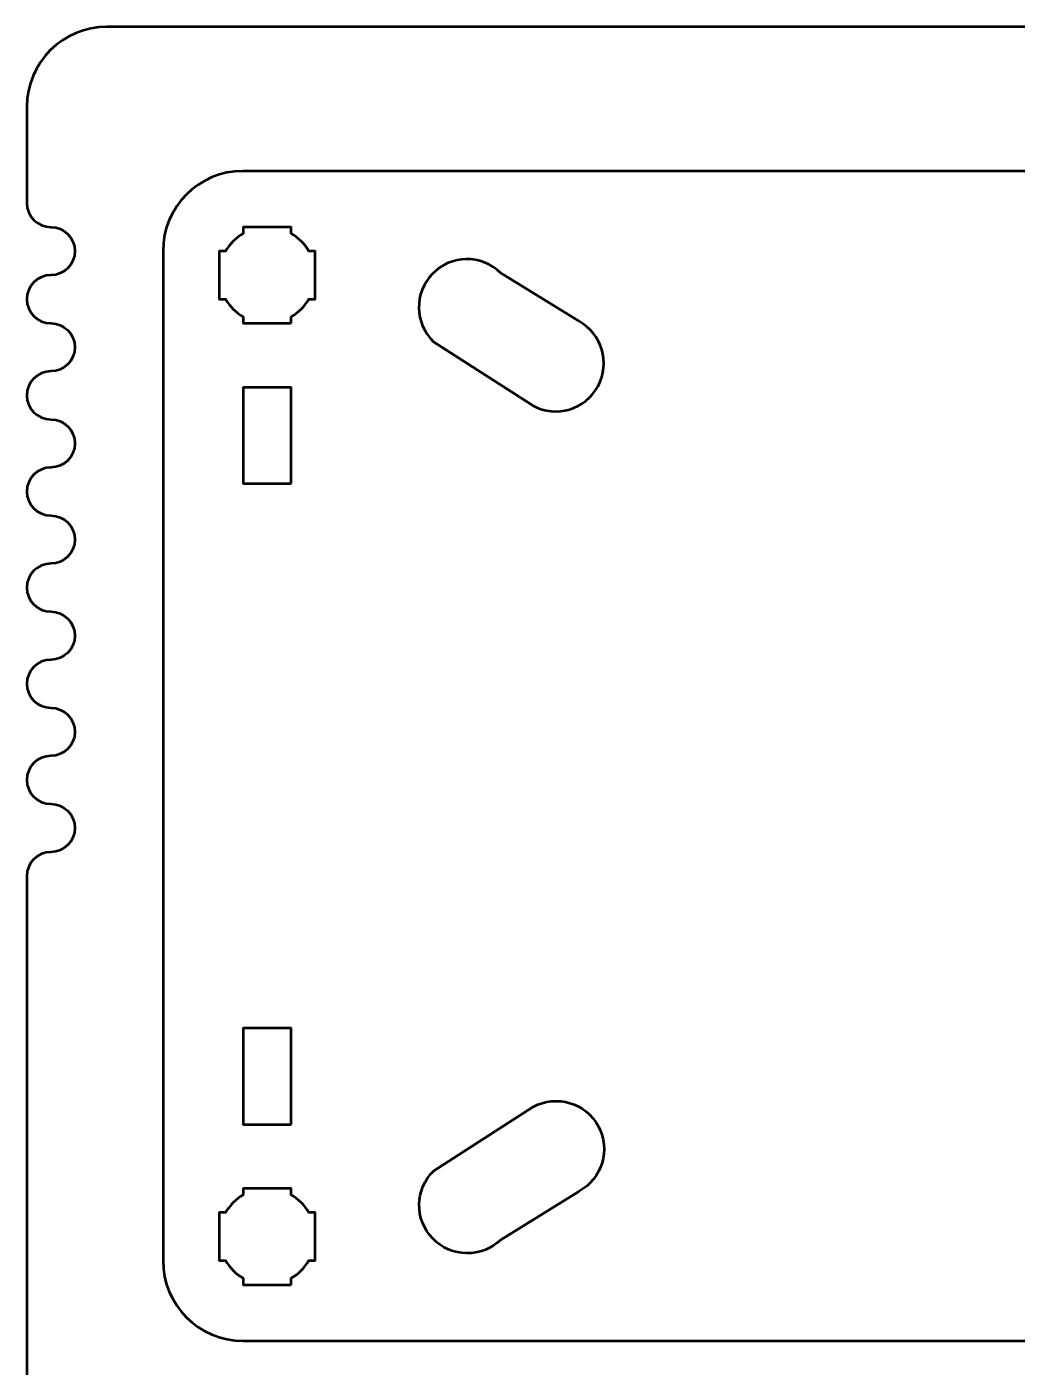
# Model space of a CAD drawing. Header units: centimetres. Extents: x -21 to 0, y -29.7 to 0.
# Drawn here: x -21 to -14.82, y -8.36 to 0 of the extents above; entities that cross this region are included whole.
import ezdxf

# ---------------------------------------------------------------- set-up
doc = ezdxf.new("R2010")
doc.units = ezdxf.units.CM
doc.header["$MEASUREMENT"] = 0
doc.layers.add('Layer 1', color=7, linetype='Continuous')

msp = doc.modelspace()

# ---------------------------------------------------------------- linework, layer by layer
at = {"layer": 'Layer 1', "color": 1, "lineweight": 53}
msp.add_open_spline([(-21.00003, -29.19995), (-21.00003, -29.19995), (-21.00003, -5.29992), (-21.00003, -5.29992), (-21.00003, -5.29992), (-21.00003, -5.21709), (-20.93286, -5.14992), (-20.85003, -5.14992), (-20.85003, -5.14992), (-20.7672, -5.14992), (-20.70003, -5.08275), (-20.70003, -4.99992), (-20.70003, -4.99992), (-20.70003, -4.91709), (-20.7672, -4.84992), (-20.85003, -4.84992), (-20.85003, -4.84992), (-20.93286, -4.84992), (-21.00003, -4.78275), (-21.00003, -4.69992), (-21.00003, -4.69992), (-21.00003, -4.61709), (-20.93286, -4.54992), (-20.85003, -4.54992), (-20.85003, -4.54992), (-20.7672, -4.54992), (-20.70003, -4.48275), (-20.70003, -4.39992), (-20.70003, -4.39992), (-20.70003, -4.31709), (-20.7672, -4.24992), (-20.85003, -4.24992), (-20.85003, -4.24992), (-20.93286, -4.24992), (-21.00003, -4.18275), (-21.00003, -4.09992), (-21.00003, -4.09992), (-21.00003, -4.01709), (-20.93286, -3.94992), (-20.85003, -3.94992), (-20.85003, -3.94992), (-20.7672, -3.94992), (-20.70003, -3.88275), (-20.70003, -3.79992), (-20.70003, -3.79992), (-20.70003, -3.71709), (-20.7672, -3.64992), (-20.85003, -3.64992), (-20.85003, -3.64992), (-20.93286, -3.64992), (-21.00003, -3.58275), (-21.00003, -3.49992), (-21.00003, -3.49992), (-21.00003, -3.41709), (-20.93286, -3.34992), (-20.85003, -3.34992), (-20.85003, -3.34992), (-20.7672, -3.34992), (-20.70003, -3.28275), (-20.70003, -3.19992), (-20.70003, -3.19992), (-20.70003, -3.11709), (-20.7672, -3.04992), (-20.85003, -3.04992), (-20.85003, -3.04992), (-20.93286, -3.04992), (-21.00003, -2.98275), (-21.00003, -2.89992), (-21.00003, -2.89992), (-21.00003, -2.81709), (-20.93286, -2.74992), (-20.85003, -2.74992), (-20.85003, -2.74992), (-20.7672, -2.74992), (-20.70003, -2.68275), (-20.70003, -2.59992), (-20.70003, -2.59992), (-20.70003, -2.51709), (-20.7672, -2.44992), (-20.85003, -2.44992), (-20.85003, -2.44992), (-20.93286, -2.44992), (-21.00003, -2.38275), (-21.00003, -2.29992), (-21.00003, -2.29992), (-21.00003, -2.21709), (-20.93286, -2.14992), (-20.85003, -2.14992), (-20.85003, -2.14992), (-20.7672, -2.14992), (-20.70003, -2.08275), (-20.70003, -1.99992), (-20.70003, -1.99992), (-20.70003, -1.91709), (-20.7672, -1.84992), (-20.85003, -1.84992), (-20.85003, -1.84992), (-20.93286, -1.84992), (-21.00003, -1.78275), (-21.00003, -1.69992), (-21.00003, -1.69992), (-21.00003, -1.61709), (-20.93286, -1.54992), (-20.85003, -1.54992), (-20.85003, -1.54992), (-20.7672, -1.54992), (-20.70003, -1.48275), (-20.70003, -1.39992), (-20.70003, -1.39992), (-20.70003, -1.31709), (-20.7672, -1.24992), (-20.85003, -1.24992), (-20.85003, -1.24992), (-20.93286, -1.24992), (-21.00003, -1.18275), (-21.00003, -1.09992), (-21.00003, -1.09992), (-21.00003, -1.09992), (-21.00003, -0.49992), (-21.00003, -0.49992), (-21.00003, -0.49992), (-21.00003, -0.22295), (-20.77694, 0.00004), (-20.49994, 0.00004), (-20.49994, 0.00004), (-20.49994, 0.00004), (-0.50008, 0.00004), (-0.50008, 0.00004), (-0.50008, 0.00004), (-0.22294, 0.00004), (0.00002, -0.22295), (0.00002, -0.49992), (0.00002, -0.49992), (0.00002, -0.49992), (0.00002, -29.19995), (0.00002, -29.19995), (0.00002, -29.19995), (0.00002, -29.47695), (-0.22294, -29.70004), (-0.50008, -29.70004), (-0.50008, -29.70004), (-0.50008, -29.70004), (-20.49994, -29.70004), (-20.49994, -29.70004), (-20.49994, -29.70004), (-20.77694, -29.70004), (-21.00003, -29.47695), (-21.00003, -29.19995)], degree=3, knots=[0, 0, 0, 0, 0.027027, 0.027027, 0.027027, 0.027027, 0.0540541, 0.0540541, 0.0540541, 0.0540541, 0.0810811, 0.0810811, 0.0810811, 0.0810811, 0.1081081, 0.1081081, 0.1081081, 0.1081081, 0.1351351, 0.1351351, 0.1351351, 0.1351351, 0.1621622, 0.1621622, 0.1621622, 0.1621622, 0.1891892, 0.1891892, 0.1891892, 0.1891892, 0.2162162, 0.2162162, 0.2162162, 0.2162162, 0.2432432, 0.2432432, 0.2432432, 0.2432432, 0.2702703, 0.2702703, 0.2702703, 0.2702703, 0.2972973, 0.2972973, 0.2972973, 0.2972973, 0.3243243, 0.3243243, 0.3243243, 0.3243243, 0.3513514, 0.3513514, 0.3513514, 0.3513514, 0.3783784, 0.3783784, 0.3783784, 0.3783784, 0.4054054, 0.4054054, 0.4054054, 0.4054054, 0.4324324, 0.4324324, 0.4324324, 0.4324324, 0.4594595, 0.4594595, 0.4594595, 0.4594595, 0.4864865, 0.4864865, 0.4864865, 0.4864865, 0.5135135, 0.5135135, 0.5135135, 0.5135135, 0.5405405, 0.5405405, 0.5405405, 0.5405405, 0.5675676, 0.5675676, 0.5675676, 0.5675676, 0.5945946, 0.5945946, 0.5945946, 0.5945946, 0.6216216, 0.6216216, 0.6216216, 0.6216216, 0.6486486, 0.6486486, 0.6486486, 0.6486486, 0.6756757, 0.6756757, 0.6756757, 0.6756757, 0.7027027, 0.7027027, 0.7027027, 0.7027027, 0.7297297, 0.7297297, 0.7297297, 0.7297297, 0.7567568, 0.7567568, 0.7567568, 0.7567568, 0.7837838, 0.7837838, 0.7837838, 0.7837838, 0.8108108, 0.8108108, 0.8108108, 0.8108108, 0.8378378, 0.8378378, 0.8378378, 0.8378378, 0.8648649, 0.8648649, 0.8648649, 0.8648649, 0.8918919, 0.8918919, 0.8918919, 0.8918919, 0.9189189, 0.9189189, 0.9189189, 0.9189189, 0.9459459, 0.9459459, 0.9459459, 0.9459459, 0.972973, 0.972973, 0.972973, 0.972973, 1, 1, 1, 1], dxfattribs=at)
at = {"layer": 'Layer 1', "color": 3, "lineweight": 53}
msp.add_open_spline([(-17.44996, -8.20001), (-17.44996, -8.20001), (-19.65006, -8.20001), (-19.65006, -8.20001), (-19.65006, -8.20001), (-19.92705, -8.20001), (-20.15001, -7.97692), (-20.15001, -7.69992), (-20.15001, -7.69992), (-20.15001, -7.69992), (-20.15001, -1.39995), (-20.15001, -1.39995), (-20.15001, -1.39995), (-20.15001, -1.12298), (-19.92705, -0.89999), (-19.65006, -0.89999), (-19.65006, -0.89999), (-19.65006, -0.89999), (-9.35009, -0.89999), (-9.35009, -0.89999), (-9.35009, -0.89999), (-9.07309, -0.89999), (-8.84999, -1.12298), (-8.84999, -1.39995), (-8.84999, -1.39995), (-8.84999, -1.39995), (-8.84999, -1.44998), (-8.84999, -1.44998), (-8.84999, -1.44998), (-8.84999, -1.44998), (-9.35366, -1.44998), (-9.35366, -1.44998), (-9.35366, -1.44998), (-9.51931, -1.44998), (-9.65366, -1.58433), (-9.65366, -1.74999), (-9.65366, -1.74999), (-9.65366, -1.91564), (-9.51931, -2.04998), (-9.35366, -2.04998), (-9.35366, -2.04998), (-9.35366, -2.04998), (-8.84999, -2.04998), (-8.84999, -2.04998), (-8.84999, -2.04998), (-8.84999, -2.04998), (-8.84999, -7.05002), (-8.84999, -7.05002), (-8.84999, -7.05002), (-8.84999, -7.05002), (-9.34618, -7.05002), (-9.34618, -7.05002), (-9.34618, -7.05002), (-9.51183, -7.05002), (-9.64618, -7.18437), (-9.64618, -7.35003), (-9.64618, -7.35003), (-9.64618, -7.51568), (-9.51183, -7.65002), (-9.34618, -7.65002), (-9.34618, -7.65002), (-9.34618, -7.65002), (-8.84999, -7.65002), (-8.84999, -7.65002), (-8.84999, -7.65002), (-8.84999, -7.65002), (-8.84999, -7.69992), (-8.84999, -7.69992), (-8.84999, -7.69992), (-8.84999, -7.97692), (-9.07309, -8.20001), (-9.35009, -8.20001), (-9.35009, -8.20001), (-9.35009, -8.20001), (-16.04996, -8.20001), (-16.04996, -8.20001), (-16.04996, -8.20001), (-16.04996, -8.20001), (-17.44996, -8.20001), (-17.44996, -8.20001)], degree=3, knots=[0, 0, 0, 0, 0.05, 0.05, 0.05, 0.05, 0.1, 0.1, 0.1, 0.1, 0.15, 0.15, 0.15, 0.15, 0.2, 0.2, 0.2, 0.2, 0.25, 0.25, 0.25, 0.25, 0.3, 0.3, 0.3, 0.3, 0.35, 0.35, 0.35, 0.35, 0.4, 0.4, 0.4, 0.4, 0.45, 0.45, 0.45, 0.45, 0.5, 0.5, 0.5, 0.5, 0.55, 0.55, 0.55, 0.55, 0.6, 0.6, 0.6, 0.6, 0.65, 0.65, 0.65, 0.65, 0.7, 0.7, 0.7, 0.7, 0.75, 0.75, 0.75, 0.75, 0.8, 0.8, 0.8, 0.8, 0.85, 0.85, 0.85, 0.85, 0.9, 0.9, 0.9, 0.9, 0.95, 0.95, 0.95, 0.95, 1, 1, 1, 1], dxfattribs=at)
at = {"layer": 'Layer 1', "lineweight": 53}
for points, knots in [([(-19.34999, -1.85003), (-19.34999, -1.85003), (-19.65, -1.85003), (-19.65, -1.85003), (-19.65, -1.85003), (-19.65, -1.85003), (-19.65, -1.80987), (-19.65, -1.80987), (-19.65, -1.80987), (-19.69552, -1.78353), (-19.73347, -1.74556), (-19.75982, -1.70004), (-19.75982, -1.70004), (-19.75982, -1.70004), (-19.8, -1.70004), (-19.8, -1.70004), (-19.8, -1.70004), (-19.8, -1.70004), (-19.8, -1.40003), (-19.8, -1.40003), (-19.8, -1.40003), (-19.8, -1.40003), (-19.75986, -1.40003), (-19.75986, -1.40003), (-19.75986, -1.40003), (-19.73351, -1.35447), (-19.69555, -1.31649), (-19.65, -1.29015), (-19.65, -1.29015), (-19.65, -1.29015), (-19.65, -1.25002), (-19.65, -1.25002), (-19.65, -1.25002), (-19.65, -1.25002), (-19.50003, -1.25002), (-19.50003, -1.25002), (-19.50003, -1.25002), (-19.50003, -1.25002), (-19.34999, -1.25002), (-19.34999, -1.25002), (-19.34999, -1.25002), (-19.34999, -1.25002), (-19.34999, -1.29017), (-19.34999, -1.29017), (-19.34999, -1.29017), (-19.30446, -1.31651), (-19.26649, -1.35449), (-19.24014, -1.40003), (-19.24014, -1.40003), (-19.24014, -1.40003), (-19.19999, -1.40003), (-19.19999, -1.40003), (-19.19999, -1.40003), (-19.19999, -1.40003), (-19.19999, -1.70004), (-19.19999, -1.70004), (-19.19999, -1.70004), (-19.19999, -1.70004), (-19.24018, -1.70004), (-19.24018, -1.70004), (-19.24018, -1.70004), (-19.26652, -1.74555), (-19.30448, -1.7835), (-19.34999, -1.80984), (-19.34999, -1.80984), (-19.34999, -1.80984), (-19.34999, -1.85003), (-19.34999, -1.85003)], [0, 0, 0, 0, 0.0588235, 0.0588235, 0.0588235, 0.0588235, 0.1176471, 0.1176471, 0.1176471, 0.1176471, 0.1764706, 0.1764706, 0.1764706, 0.1764706, 0.2352941, 0.2352941, 0.2352941, 0.2352941, 0.2941176, 0.2941176, 0.2941176, 0.2941176, 0.3529412, 0.3529412, 0.3529412, 0.3529412, 0.4117647, 0.4117647, 0.4117647, 0.4117647, 0.4705882, 0.4705882, 0.4705882, 0.4705882, 0.5294118, 0.5294118, 0.5294118, 0.5294118, 0.5882353, 0.5882353, 0.5882353, 0.5882353, 0.6470588, 0.6470588, 0.6470588, 0.6470588, 0.7058824, 0.7058824, 0.7058824, 0.7058824, 0.7647059, 0.7647059, 0.7647059, 0.7647059, 0.8235294, 0.8235294, 0.8235294, 0.8235294, 0.8823529, 0.8823529, 0.8823529, 0.8823529, 0.9411765, 0.9411765, 0.9411765, 0.9411765, 1, 1, 1, 1]), ([(-17.55803, -1.83572), (-17.4121, -1.91411), (-17.35732, -2.09603), (-17.43572, -2.24197), (-17.43572, -2.24197), (-17.51411, -2.3879), (-17.69603, -2.44268), (-17.84197, -2.36428), (-17.84197, -2.36428), (-17.84197, -2.36428), (-18.46256, -1.96534), (-18.46256, -1.96534), (-18.46256, -1.96534), (-18.58147, -1.85), (-18.58438, -1.66002), (-18.46905, -1.54111), (-18.46905, -1.54111), (-18.35371, -1.4222), (-18.16374, -1.4193), (-18.04483, -1.53464), (-18.04483, -1.53464), (-18.04483, -1.53464), (-17.55803, -1.83572), (-17.55803, -1.83572)], [0, 0, 0, 0, 0.1666667, 0.1666667, 0.1666667, 0.1666667, 0.3333333, 0.3333333, 0.3333333, 0.3333333, 0.5, 0.5, 0.5, 0.5, 0.6666667, 0.6666667, 0.6666667, 0.6666667, 0.8333333, 0.8333333, 0.8333333, 0.8333333, 1, 1, 1, 1]), ([(-19.35009, -2.84994), (-19.35009, -2.84994), (-19.6501, -2.84994), (-19.6501, -2.84994), (-19.6501, -2.84994), (-19.6501, -2.84994), (-19.6501, -2.24993), (-19.6501, -2.24993), (-19.6501, -2.24993), (-19.6501, -2.24993), (-19.35009, -2.24993), (-19.35009, -2.24993), (-19.35009, -2.24993), (-19.35009, -2.24993), (-19.35009, -2.84994), (-19.35009, -2.84994)], [0, 0, 0, 0, 0.25, 0.25, 0.25, 0.25, 0.5, 0.5, 0.5, 0.5, 0.75, 0.75, 0.75, 0.75, 1, 1, 1, 1]), ([(-19.35009, -6.84997), (-19.35009, -6.84997), (-19.6501, -6.84997), (-19.6501, -6.84997), (-19.6501, -6.84997), (-19.6501, -6.84997), (-19.6501, -6.24996), (-19.6501, -6.24996), (-19.6501, -6.24996), (-19.6501, -6.24996), (-19.35009, -6.24996), (-19.35009, -6.24996), (-19.35009, -6.24996), (-19.35009, -6.24996), (-19.35009, -6.84997), (-19.35009, -6.84997)], [0, 0, 0, 0, 0.25, 0.25, 0.25, 0.25, 0.5, 0.5, 0.5, 0.5, 0.75, 0.75, 0.75, 0.75, 1, 1, 1, 1]), ([(-17.55591, -7.26819), (-17.40998, -7.1898), (-17.3552, -7.00788), (-17.4336, -6.86194), (-17.4336, -6.86194), (-17.51199, -6.71601), (-17.69391, -6.66123), (-17.83985, -6.73963), (-17.83985, -6.73963), (-17.83985, -6.73963), (-18.46044, -7.13857), (-18.46044, -7.13857), (-18.46044, -7.13857), (-18.57935, -7.25391), (-18.58226, -7.44389), (-18.46693, -7.5628), (-18.46693, -7.5628), (-18.35159, -7.68171), (-18.16162, -7.68461), (-18.04271, -7.56927), (-18.04271, -7.56927), (-18.04271, -7.56927), (-17.55591, -7.26819), (-17.55591, -7.26819)], [0, 0, 0, 0, 0.1666667, 0.1666667, 0.1666667, 0.1666667, 0.3333333, 0.3333333, 0.3333333, 0.3333333, 0.5, 0.5, 0.5, 0.5, 0.6666667, 0.6666667, 0.6666667, 0.6666667, 0.8333333, 0.8333333, 0.8333333, 0.8333333, 1, 1, 1, 1]), ([(-19.34999, -7.85003), (-19.34999, -7.85003), (-19.65, -7.85003), (-19.65, -7.85003), (-19.65, -7.85003), (-19.65, -7.85003), (-19.65, -7.80987), (-19.65, -7.80987), (-19.65, -7.80987), (-19.69552, -7.78353), (-19.73347, -7.74556), (-19.75982, -7.70004), (-19.75982, -7.70004), (-19.75982, -7.70004), (-19.8, -7.70004), (-19.8, -7.70004), (-19.8, -7.70004), (-19.8, -7.70004), (-19.8, -7.40003), (-19.8, -7.40003), (-19.8, -7.40003), (-19.8, -7.40003), (-19.75986, -7.40003), (-19.75986, -7.40003), (-19.75986, -7.40003), (-19.73351, -7.35447), (-19.69555, -7.31649), (-19.65, -7.29015), (-19.65, -7.29015), (-19.65, -7.29015), (-19.65, -7.25002), (-19.65, -7.25002), (-19.65, -7.25002), (-19.65, -7.25002), (-19.50003, -7.25002), (-19.50003, -7.25002), (-19.50003, -7.25002), (-19.50003, -7.25002), (-19.34999, -7.25002), (-19.34999, -7.25002), (-19.34999, -7.25002), (-19.34999, -7.25002), (-19.34999, -7.29017), (-19.34999, -7.29017), (-19.34999, -7.29017), (-19.30446, -7.31651), (-19.26649, -7.35449), (-19.24014, -7.40003), (-19.24014, -7.40003), (-19.24014, -7.40003), (-19.19999, -7.40003), (-19.19999, -7.40003), (-19.19999, -7.40003), (-19.19999, -7.40003), (-19.19999, -7.70004), (-19.19999, -7.70004), (-19.19999, -7.70004), (-19.19999, -7.70004), (-19.24018, -7.70004), (-19.24018, -7.70004), (-19.24018, -7.70004), (-19.26652, -7.74555), (-19.30448, -7.7835), (-19.34999, -7.80984), (-19.34999, -7.80984), (-19.34999, -7.80984), (-19.34999, -7.85003), (-19.34999, -7.85003)], [0, 0, 0, 0, 0.0588235, 0.0588235, 0.0588235, 0.0588235, 0.1176471, 0.1176471, 0.1176471, 0.1176471, 0.1764706, 0.1764706, 0.1764706, 0.1764706, 0.2352941, 0.2352941, 0.2352941, 0.2352941, 0.2941176, 0.2941176, 0.2941176, 0.2941176, 0.3529412, 0.3529412, 0.3529412, 0.3529412, 0.4117647, 0.4117647, 0.4117647, 0.4117647, 0.4705882, 0.4705882, 0.4705882, 0.4705882, 0.5294118, 0.5294118, 0.5294118, 0.5294118, 0.5882353, 0.5882353, 0.5882353, 0.5882353, 0.6470588, 0.6470588, 0.6470588, 0.6470588, 0.7058824, 0.7058824, 0.7058824, 0.7058824, 0.7647059, 0.7647059, 0.7647059, 0.7647059, 0.8235294, 0.8235294, 0.8235294, 0.8235294, 0.8823529, 0.8823529, 0.8823529, 0.8823529, 0.9411765, 0.9411765, 0.9411765, 0.9411765, 1, 1, 1, 1])]:
    msp.add_open_spline(points, degree=3, knots=knots, dxfattribs=at)

doc.saveas('drawing.dxf')
